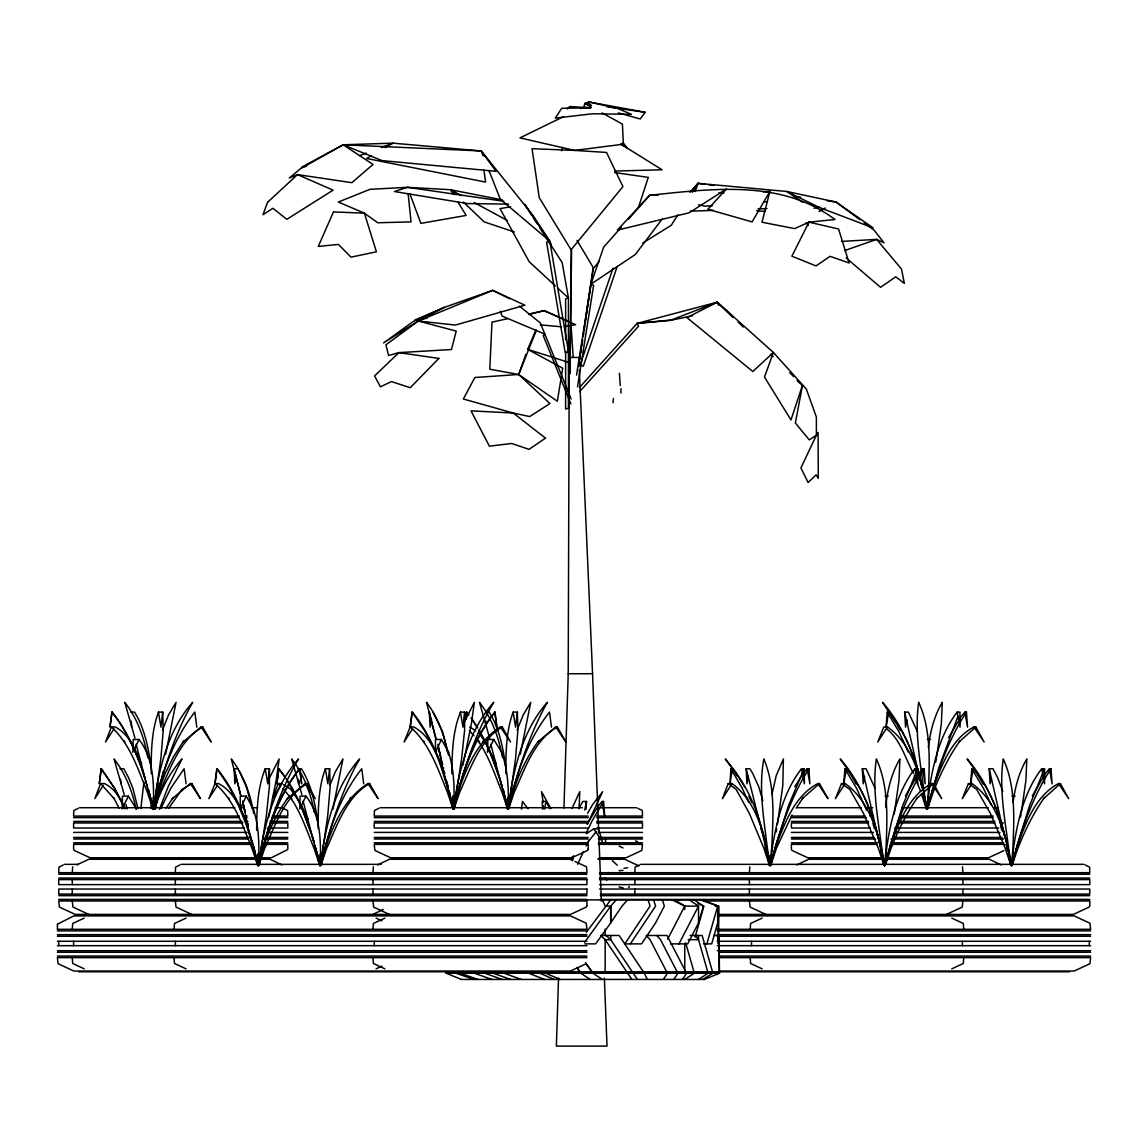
<?xml version="1.0" encoding="UTF-8"?>
<svg xmlns="http://www.w3.org/2000/svg" width="1148" height="1148" viewBox="0 0 1148 1148"><rect width="100%" height="100%" fill="white"/><g stroke="black" fill="none" stroke-linecap="round" stroke-linejoin="round"><path stroke-width="1.5" d="M565.62 352.192L565.605 409.061L568.418 408.2L568.447 298.006L562.161 262.605L540.077 228.222M565.62 339.751L565.634 298.867L568.447 298.006L557.985 288.335M616.232 899.903L610.693 906.102L610.722 922.849L595.625 943.871L584.92 943.871M153.617 808.895L156.386 788.963C161.868 757.996 171.353 726.21 192.706 702.318C177.366 729.425 167.106 759.043 158.754 788.963L153.803 808.895L160.878 758.541L163.246 730.128L162.715 712.119L158.467 712.119C151.249 731.75 151.149 753.088 151.263 773.738M511.865 792.278L508.406 808.895L515.552 758.541L517.906 730.128L517.375 712.119L513.142 712.119C505.924 731.75 505.809 753.088 505.938 773.738M563.955 808.005L568.217 673.733L569.236 357.459L578.779 357.459L579.166 366.399M258.357 854.098L258.286 865.549C259.563 846.234 259.089 826.46 253.034 807.919M453.503 808.91L453.575 797.458M620.953 393.046L620.982 388.655M461.453 979.445L446.285 973.246L446.299 971.782M446.472 973.246L446.486 971.782M153.459 805.566L153.416 808.895L153.115 805.566M508.134 805.566L508.09 808.895C508.966 789.508 508.033 769.677 501.303 751.28M558.531 978.082L556.378 1046.101L607.019 1046.101L604.379 978.082M453.56 808.809C454.737 789.537 454.321 769.806 448.251 751.28M140.845 808.594L143.902 782.032M586.126 809.082L586.499 801.462L582.768 801.462L578.793 808.752M579.066 808.436L579.783 791.661L571.977 808.436M884.764 865.52L886.141 845.588C887.232 816.615 888.681 785.95 876.355 758.943C872.15 787.815 877.632 816.974 881.391 845.588L884.405 865.52L881.104 852.232M730.917 768.744L729.898 783.797L732.539 768.744L730.917 768.744L742.211 788.245L748.654 802.165M844.885 768.744L843.751 783.797L846.334 768.744L844.885 768.744L856.523 788.245L866.496 810.23M887.232 712.119L886.084 727.158L888.667 712.119L887.232 712.119L898.855 731.606L908.197 751.969M971.782 768.744L970.634 783.797L973.231 768.744L971.782 768.744L983.405 788.245L991.47 805.293M150.79 808.594L151.12 805.293M885.682 807.518C887.332 790.642 891.25 773.695 899.917 758.943L899.013 780.482L894.177 814.233M269.436 768.744L267.771 783.797L265.231 768.744L269.436 768.744L269.393 786.753L266.422 815.18L258.573 865.405L261.471 845.588C267.269 814.578 277.099 782.85 298.566 758.943C282.537 785.82 272.076 815.568 263.653 845.588L258.687 865.52L261.629 850.568M464.653 712.119L462.988 727.158L460.448 712.119L464.653 712.119L464.61 730.128L461.639 758.541L453.79 808.78L456.847 793.942M613.032 402.776L613.477 398.428M162.715 712.119L160.935 727.158L158.467 712.119M329.62 768.744L327.84 783.797L325.372 768.744L329.62 768.744L330.15 786.753L327.783 815.18L320.565 865.405L323.291 845.588C328.787 814.621 338.258 782.85 359.611 758.943C344.285 786.05 334.011 815.668 325.659 845.588L320.708 865.52L323.765 850.568M517.375 712.119L515.596 727.158L513.142 712.119M884.85 865.405L886.959 845.976C891.092 818.897 897.908 790.872 914.812 768.744L917.611 768.744L917.711 783.797L914.812 768.744M216.785 768.744L214.963 783.797L217.087 768.744L229.901 788.245L238.497 805.293L246.16 824.321L252.79 845.028L257.87 865.549L253.837 847.253M412.003 712.119L410.18 727.158L412.304 712.119L425.119 731.606L438.134 756.905L444.85 773.393M101.196 768.744L99.259 783.797L101.297 768.744L114.456 788.245L122.291 803.729M278.821 768.744L276.883 783.797L278.821 768.744L285.149 777.354M466.576 712.119L465.6 719.739L466.576 712.119L468.8 714.831L466.691 712.119M521.479 809.082L522.484 801.462L527.994 808.752M777.426 824.379L782.821 785.289L783.395 758.943L776.206 775.732L771.901 794.617M508.291 808.895L511.061 788.963C516.543 757.996 526.014 726.21 547.381 702.318C532.041 729.425 521.78 759.043 513.429 788.963L508.478 808.895L513.027 792.163C518.824 773.852 527.219 756.302 538.656 740.833M453.747 808.895L456.689 788.963C462.486 757.953 472.316 726.225 493.784 702.318C477.755 729.181 467.293 758.943 458.87 788.963L453.905 808.895L459.745 792.163C470.336 769.189 479.376 740.116 502.293 726.942L510.516 742.024L500.399 726.942C477.324 741.393 466.418 767.338 458.282 792.163L453.934 808.881M579.64 359.023L582.51 339.607M583.026 336.077L592.942 269.019L599.27 261.27M579.826 359.611L580.357 356.081M580.874 352.551L581.39 349.021M581.921 345.491L582.696 340.195M583.227 336.665L583.744 333.135M584.26 329.605L584.791 326.075M585.308 322.545L593.401 267.843L576.985 240.377M936.51 757.594L941.346 723.857L942.264 702.318C934.171 716.094 930.196 731.793 928.359 747.549M1021.318 812.554L1025.91 780.482L1026.814 758.943C1019.037 772.26 1014.961 787.356 1013.153 802.581M576.54 375.066L590.933 284.144L603.661 247.121L621.355 227.161M577.559 386.733L593.616 285.307L590.933 284.144L635.289 254.497L662.152 219.038M776.22 831.984L776.708 828.942M163.188 771.657L155.267 809.197M771.8 857.212L770.954 862.191L771.8 857.398M571.259 860.125L571.79 857.082M935.692 762.258L936.237 759.144M1020.515 817.333L1021.06 814.233M544.582 809.082L545.96 801.462L542.172 801.462L542.588 809.082M584.734 810.072L586.499 801.462M885.553 862.191L886.744 855.547M928.187 803.901L929.392 797.257M1012.737 860.541L1011.833 865.52L1013.34 857.398M932.85 788.403L927.426 808.924L929.378 797.501M157.893 788.963L159.213 783.194M464.567 757.594L471.369 723.857L474.368 702.318L464.179 722.264M512.568 788.963L512.754 788.002M864.674 776.364L863.21 783.797L862.306 768.744L866.051 768.744L875.049 788.245M907.02 719.739L905.542 727.158L904.653 712.119L908.398 712.119L917.395 731.606M991.269 777.856L990.093 783.797L989.203 768.744L992.948 768.744L997.512 777.354L1002.792 791.302M236.359 776.364L234.866 783.797L234.12 768.744L237.751 768.744M299.183 780.827L298.58 783.797L298.293 779.334M431.576 719.739L430.084 727.158L429.338 712.119L431.117 719.394M748.424 776.364L746.932 783.797L746.171 768.744L749.816 768.744L752.672 773.365L758.728 786.753L762.789 800.601M153.732 808.895L157.204 792.278M165.642 754.25L176.06 702.318L168.483 715.032L162.428 730.171M332.891 809.197L342.979 758.943L335.388 771.657L329.835 785.289M520.302 754.25L530.735 702.318L523.158 715.032L517.102 730.171M580.644 108.63L583.916 107.309L584.734 103.507L588.709 101.899L645.19 112.317L640.197 118.976L618.356 112.877M268.661 817.333L276.151 780.482L279.151 758.943L268.962 778.889M462.859 765.357L464.223 759.144M258.659 865.549L263.265 845.976C270.985 818.553 281.447 791.058 299.571 768.744L301.651 783.797L299.772 768.744C281.978 791.273 271.445 818.639 263.48 845.976L258.673 865.549L263.064 848.788C268.675 830.492 276.912 812.928 288.234 797.458M458.483 789.35L453.876 808.924C461.783 774.756 473.134 740.058 494.989 712.119C476.779 733.802 466.562 761.397 458.698 788.403M153.789 808.924C161.452 774.656 172.76 739.972 194.83 712.119L196.81 727.158M508.449 808.924C516.126 774.656 527.434 739.972 549.505 712.119L551.485 727.158M769.892 191.486L761.971 222.238L794.631 228.61L808.967 222.152L834.94 219.526C781.645 179.088 711.616 188.889 649.682 195.246L617.366 230.117L689.116 212.811L726.397 189.004L707.886 209.252L752.098 221.923L769.892 191.486L762.817 191.702M889.413 849.233L885.079 865.549L890.331 845.028L902.816 805.293L917.611 768.744M927.412 808.924L938.834 767.682L957.963 716.194M890.274 845.976L890.518 845.028M885.094 865.506L889.456 848.788C898.253 824.723 907.752 796.224 931.659 783.567L933.525 783.567L941.776 798.649L931.659 783.567M927.426 808.881L931.789 792.163C940.585 768.098 950.099 739.585 973.992 726.942L975.857 726.942L984.109 742.024L973.992 726.942M1017.157 845.976L1011.976 865.549L1017.774 848.788C1024.762 830.765 1033.358 813.301 1044.479 797.458M572.522 860.842L573.326 857.857M695.1 936.998L703.911 906.102L697.927 903.62M706.91 943.871L717.687 906.102M670.403 943.871L687.695 943.871L698.529 922.877L703.365 906.102L694.196 899.903M154.564 809.197C160.261 790.857 169.158 773.365 181.987 758.943L168.139 786.796L159.457 809.197M638.317 207.874L648.29 177.38L614.654 172.573M891.035 843.464C899.142 817.433 909.001 791.56 924.111 768.744L922.576 768.744L918.658 773.365L905.428 795.908M934.415 783.682C942.207 758.713 951.979 734.017 966.444 712.119L964.908 712.119L961.005 716.739L948.506 737.748M1017.401 845.028C1025.666 818.481 1035.568 792.02 1051.008 768.744L1049.459 768.744L1045.555 773.365L1032.31 795.908M320.866 865.506L326.506 848.788C337.168 825.57 346.309 796.712 369.613 783.567L378.079 798.649L367.991 783.567C344.759 797.989 333.666 823.948 325.257 848.788L320.751 865.506C328.328 831.238 339.708 796.583 361.735 768.744L363.715 783.797M508.621 808.881L514.275 792.163C524.937 768.945 534.078 740.087 557.368 726.942L565.849 742.024L555.747 726.942L537.594 742.11M258.845 865.506L264.528 848.788C275.118 825.814 284.159 796.741 307.076 783.567L315.298 798.649L305.181 783.567L287.187 798.735M613.032 268.158L580.242 364.605L583.299 366.255L617.222 266.422M885.223 865.506L890.891 848.788C897.88 830.765 906.475 813.301 917.582 797.458M927.555 808.881L933.224 792.163C940.212 774.139 948.808 756.675 959.929 740.833M561.501 150.704L562.606 147.461M695.2 191.529L697.998 183.336L786.782 191.472L835.974 202.005L873.169 227.921L818.969 207.3L786.782 191.472L802.624 202.263M325.372 768.744C318.312 787.815 318.139 808.551 318.125 828.626M525.87 354.359L518.681 374.506L474.87 377.491L463.376 399.016L513.242 413.022L529.702 416.566L549.935 403.565L518.681 374.506L489.794 369.197L491.975 322.143L507.646 318.685M572.005 860.11L573.613 855.748M587.346 824.207L602.686 791.661L592.755 804.375L587.618 813.2M246.203 796.109L240.319 808.938L240.219 796.109L246.203 796.109L253.407 809.01M265.231 768.744C257.396 788.217 256.822 809.656 256.635 830.363M441.42 739.484L435.537 752.299L435.436 739.484L441.42 739.484L448.624 752.37M460.448 712.119C452.613 731.592 452.039 753.031 451.853 773.738M536.346 330.294L518.681 374.506L557.354 401.24L562.707 368.235L527.678 349.336L535.929 329.993M160.82 808.594L170.779 788.245L184.111 768.744L186.091 783.797M732.008 783.567L728.219 783.567L722.451 798.649L732.008 783.567C753.031 798.865 761.354 824.537 766.95 848.788L769.806 865.506L767.036 845.588C763.592 816.96 758.512 787.643 763.836 758.943C775.287 786.222 773.25 816.702 771.815 845.588L770.222 865.52L772.633 845.976C777.081 818.825 784.342 790.8 801.519 768.744L804.16 768.744L804.418 783.797L801.519 768.744M141.663 764.037C135.521 750.232 129.38 734.218 115.116 726.942L111.356 726.942L105.544 742.024L113.968 728.822M125.218 808.106C120.282 798.477 114.671 788.317 104.396 783.567L100.637 783.567L94.825 798.649L103.248 785.462M281.633 784.228L282.035 783.567L278.261 783.567L272.449 798.649L280.873 785.462M139.08 739.484L132.824 752.299L133.182 739.484L139.08 739.484C154.148 759.115 153.976 785.218 153.416 808.809L153.272 805.25M128.361 796.109L122.104 808.938L122.463 796.109L128.361 796.109L136.339 809.01L135.923 807.919M305.985 796.109L299.743 808.938L300.102 796.109L305.985 796.109C321.053 815.74 320.895 841.843 320.335 865.449L320.163 854.098M493.755 739.484L487.498 752.299L487.857 739.484L493.755 739.484L501.719 752.37M845.1 783.567L841.541 783.567L835.4 798.649L845.1 783.567C866.51 798.692 875.278 824.422 881.262 848.788L884.347 865.506L883.86 861.976M971.997 783.567L968.424 783.567L962.297 798.649L971.997 783.567C993.393 798.692 1002.175 824.422 1008.145 848.788L1011.23 865.506L1008.288 845.588C1004.529 816.974 999.047 787.815 1003.252 758.943C1015.578 785.95 1014.129 816.615 1013.038 845.588L1011.661 865.52L1013.856 845.976C1017.975 818.897 1024.791 790.872 1041.695 768.744L1044.493 768.744L1044.608 783.797L1041.695 768.744M248.37 826.847C241.496 810.89 234.938 792.048 218.551 783.567L215.02 783.567L208.836 798.649L217.374 785.462M448.251 789.35C440.287 767.309 436.154 739.197 413.768 726.942L410.238 726.942L404.053 742.024L412.591 728.822M577.717 864.272L583.414 851.529M586.169 845.961L588.809 840.623M586.197 833.319L592.009 820.964L603.59 801.462L602.126 801.462L598.208 806.083L587.145 824.02M1044.493 768.744L1029.699 805.293L1017.214 845.028L1011.962 865.549L1016.339 848.788C1025.135 824.723 1034.649 796.224 1058.542 783.567L1060.408 783.567L1068.659 798.649L1058.542 783.567M667.677 939.15L684.753 906.102L698.529 906.102L698.529 922.877M679.013 943.871L698.529 906.102L689.36 899.903M792.034 814.951L776.565 847.985L770.652 865.506L775.833 845.028L788.633 805.293L804.16 768.744M887.433 726.942L877.746 742.024L883.874 726.942L887.433 726.942C908.14 741.522 917.022 766.146 923.006 789.709M794.76 786.753L803.313 773.365M803.227 797.458L796.238 808.106M677.908 214.834L671.221 225.338L642.808 242.989M692.258 192.333L697.998 183.336L705.073 184.297M166.159 808.106L173.262 797.458M168.813 808.106L182.102 789.307L191.974 783.567L200.455 798.649L190.353 783.567L172.2 798.735M373.358 866.855L372.971 872.681M749.788 866.855L749.4 872.681M72.683 866.855L72.281 872.681M182.919 742.11L173.405 756.905L165.24 773.393L158.567 791.345L153.846 808.881L159.601 792.163C170.263 768.945 179.404 740.087 202.694 726.942L211.175 742.024L201.072 726.942L182.919 742.11L183.981 740.833M663.401 979.445L667.419 973.246L650.069 939.667L646.31 935.476L667.017 935.476L686.533 973.246L682.515 979.445M673.847 979.445L677.851 973.246L660.516 939.667L656.742 935.476M630.338 943.871L655.594 906.102L653.643 899.903M803.772 772.819L807.202 768.744L808.924 768.744C793.785 792.479 783.912 819.155 775.732 845.976L770.523 865.549L775.072 848.788C784.141 824.709 793.828 796.167 817.864 783.567L819.457 783.567L827.966 798.649L817.864 783.567M586.37 932.248L610.693 899.903M584.59 942.422L610.722 906.102L605.168 906.102L602.384 899.903M629.391 886.557L628.573 887.433M957.145 712.119L960.058 727.158L959.943 712.119L957.145 712.119C940.241 734.246 933.424 762.272 929.306 789.35L927.182 808.78L928.488 788.963C929.579 759.99 931.028 729.324 918.701 702.318C914.497 731.19 919.979 760.335 923.738 788.963M692.66 190.195L697.998 183.336L689.804 192.347M588.149 841.728L596.458 831.396M482.404 742.11L483.452 740.833M349.839 798.735L350.886 797.458M628.43 219.182L649.682 195.246L658.521 194.973M627.569 899.903L622.029 906.102L610.722 922.849L610.693 906.102M579.367 387.608L637.154 323.363L717.256 302.182L773.379 352.465L806.327 389.072L816.371 417.054L816.386 435.264L800.917 467.925L808.12 482.49L816.128 474.841L818.294 478.343L818.079 432.452L816.386 435.264L809.24 439.871L795.363 422.981L802.509 385.183L797.415 380.232M579.568 391.741L638.546 326.19L637.154 323.363L673.259 319.775L692.517 315.772M567.428 108.917L569.724 106.534L590.689 107.826L588.709 101.899L617.782 108.486L631.4 114.326L592.684 113.767L555.316 118.1L561.702 108.271L590.689 107.826L583.916 107.309M958.91 742.11L975.857 726.942M916.563 798.735L933.525 783.567M1043.46 798.735L1060.408 783.567M802.194 798.735L819.457 783.567M586.542 833.706L593.717 828.827L598.524 828.827L602.298 841.656L593.717 828.827M684.653 979.445L694.339 973.246L685.729 943.053M698.429 979.445L708.115 973.246L698.529 939.667L698.529 935.476M702.619 979.445L712.908 973.246L702.131 935.476L690.106 935.476M371.278 155.784L366.628 158.481L485.604 182.087L483.911 169.976M385.226 147.662L392.975 143.156L481.242 150.948L532.772 215.15L549.835 241.152L568.447 351.46L565.189 352.565L546.591 242.242L549.835 241.152L500.298 199.221L489.134 170.923M819.213 211.49L825.312 208.032M733.199 317.106L717.256 302.182L686.978 317.623L752.815 371.522L773.379 352.465L764.496 377.046L790.972 419.953L802.509 385.183L797.171 380.591M372.899 914.411L383.231 909.446M946.512 914.411L962.239 907.078L962.899 900.993L703.724 900.993M796.812 864.932L808.579 859.278L882.582 859.278M762.129 918.113L750.591 923.48L750.204 929.306M951.792 968.84L963.33 963.459L963.717 957.633M76.916 864.932L88.726 859.278L256.291 859.278M84.235 918.113L72.683 923.48L72.281 929.306M186.019 918.113L174.467 923.48L174.08 929.306M377.592 864.932L389.387 859.278L570.513 859.278M384.91 918.113L373.358 923.48L372.971 929.306M376.099 968.84L381.954 966.071M563.381 116.709L519.987 137.889L574.56 150.417L606.517 152.426L622.919 186.593L571.259 249.575L569.982 373.631L571.589 250.608L539.259 197.7L532.041 148.68L574.56 150.417L623.378 144.203L622.417 124.07L602.011 112.935M639.45 864.932L635.045 867.185L634.873 872.681M1003.912 850.611L988.514 857.771L886.844 857.771M78.251 808.292L73.802 810.545L73.615 816.056L239.387 816.056M63.355 864.932L58.907 867.185L58.735 872.681L586.929 872.681L586.542 866.855L574.99 861.474M179.963 864.932L175.529 867.185L175.343 872.681M378.854 808.292L374.42 810.545L374.234 816.056L588.207 816.056M585.954 963.861L570.513 971.036L73.831 971.036L58.06 963.703L57.4 957.633L586.929 957.633M704.298 979.445L719.466 973.246L719.05 935.476L713.984 935.476M732.524 317.049L717.256 302.182L670.217 320.436L637.154 323.363M359.568 155.64L366.255 153.143M381.279 147.518L392.975 143.156L343.137 144.792L301.479 167.307L306.616 166.302M844.627 250.594L876.598 239.387L883.974 242.788L874.145 230.174L864.243 222.87M814.032 208.29L819.098 206.841M528.798 314.495L544.195 310.649L570.872 322.531M528.525 314.093L544.195 310.649L575.622 324.683L564.429 326.663M510.616 206.769L500.026 208.62L529.199 261.715L555.359 285.909M427.013 318.226L414.772 320.105L444.448 307.334L492.722 290.344L524.909 305.196L455.34 325.071L418.274 321.01L383.561 342.936L413.151 321.584L444.448 307.334L418.274 321.01L385.915 344.845L388.598 355.507L398.901 352.623L451.437 349.537L456.23 331.098L418.274 321.01L492.722 290.344L509.525 298.681M623.952 868.275L627.769 867.759M712.449 205.664L705.403 206.195L698.443 204.818M763.564 201.89L767.079 201.632M619.088 870.672L623.063 870.414M841.541 241.424L876.598 239.387L901.524 269.077L904.337 283.384L895.741 276.84L880.559 287.301L846.191 257.999M690.264 211.146L713.453 210.385M758.067 208.893L766.993 208.606M718.619 193.079L723.929 192.921M614.596 171.066L662.08 169.775L620.795 144.131M568.217 673.733L592.555 673.733L598.739 833.061M130.8 712.119L134.531 712.119C144.892 728.793 148.479 748.553 151.249 767.682M485.475 712.119L489.206 712.119C499.552 728.793 503.14 748.553 505.924 767.682M201.072 726.942L202.694 726.942M500.399 726.942L502.293 726.942M555.747 726.942L557.368 726.942M927.426 739.484L930.569 739.484M120.081 768.744L123.812 768.744L128.418 777.354L132.881 788.245L137.975 808.594M297.705 768.744L301.45 768.744C311.237 784.529 315.011 803.141 317.695 821.265M190.353 783.567L191.974 783.567M305.181 783.567L307.076 783.567M367.991 783.567L369.613 783.567M885.094 796.109L888.222 796.109M1011.976 796.109L1015.119 796.109M79.47 807.718L234.866 807.718M240.076 807.718L243.591 807.718M252.302 807.718L257.683 807.718M275.133 807.718L281.963 807.718M380.088 807.718L582.352 807.718M598.237 807.718L636.623 807.718M797.229 807.718L861.416 807.718M867.63 807.718L872.753 807.718M902.271 807.718L988.356 807.718M994.297 807.718L997.712 807.718M242.802 816.056L247.078 816.056M272.32 816.056L287.818 816.056L287.631 810.545L283.183 808.292M596.702 816.056L642.493 816.056L642.306 810.545L637.858 808.292M791.388 816.056L865.032 816.056M869.94 816.056L873.485 816.056M899.731 816.056L993.192 816.056M73.615 817.634L239.387 817.634M243.706 817.634L247.078 817.634M272.32 817.634L287.818 817.634M374.234 817.634L588.207 817.634M596.702 817.634L642.493 817.634M791.388 817.634L866.396 817.634M899.731 817.634L993.192 817.634M73.615 821.408L242.027 821.408M244.51 821.408L247.911 821.408M270.067 821.408L287.818 821.408M374.234 821.408L588.207 821.408M596.702 821.408L642.493 821.408M791.388 821.408L868.534 821.408M898.009 821.408L994.885 821.408M242.802 822.973L73.615 822.973L73.615 828.009L244.51 828.009M270.067 822.973L287.818 822.973L287.818 828.009L267.269 828.009M588.207 822.973L374.234 822.973L374.234 828.009L588.207 828.009M596.702 822.973L642.493 822.973L642.493 828.009L596.702 828.009M868.534 822.973L791.388 822.973L791.388 828.009L870.284 828.009M898.009 822.973L994.885 822.973M1000.037 822.973L1003.481 822.973M894.507 828.009L998.774 828.009M73.615 832.415L247.078 832.415M266.652 832.415L287.818 832.415M374.234 832.415L588.207 832.415M598.381 832.415L642.493 832.415M791.388 832.415L873.485 832.415M894.507 832.415L1000.037 832.415M73.615 837.452L248.772 837.452M264.958 837.452L287.818 837.452M374.234 837.452L588.207 837.452M599.17 837.452L642.493 837.452M791.388 837.452L873.786 837.452M892.771 837.452L1002.175 837.452M73.615 839.016L248.772 839.016M263.911 839.016L287.818 839.016M374.234 839.016L588.207 839.016M598.381 839.016L642.493 839.016M791.388 839.016L875.537 839.016M891.02 839.016L1003.481 839.016M73.615 842.804L251.326 842.804M263.251 842.804L287.818 842.804M374.234 842.804L588.207 842.804M598.381 842.804L642.493 842.804M791.388 842.804L877.302 842.804M892.771 842.804L1003.567 842.804M251.326 844.368L73.615 844.368L73.615 849.09L74.29 850.453L90.061 857.771L256.033 857.771M264.958 844.368L287.818 844.368L287.775 849.491L271.373 857.771L260.74 857.771M598.381 844.368L642.493 844.368L641.818 850.453L626.047 857.771L599.5 857.771M877.302 844.368L791.388 844.368L791.388 849.09L792.048 850.453L807.776 857.771L881.779 857.771M891.02 844.368L1004.887 844.368M93.533 858.532L255.057 858.532M260.209 858.532L263.638 858.532M394.195 858.532L565.074 858.532M598.165 858.532L618.313 858.532M812.569 858.532L882.64 858.532M886.084 858.532L983.391 858.532M259.405 859.278L270.038 859.278L281.863 864.932M598.165 859.278L624.713 859.278L638.948 865.936M887.648 859.278L989.318 859.278L1001.085 864.932M64.589 864.344L78.337 864.344M181.197 864.344L381.222 864.344M640.684 864.344L1083.956 864.344M599.543 872.681L962.899 872.681L962.512 866.855M963.703 872.681L1089.796 872.681L1089.61 867.185L1085.176 864.932M58.735 874.259L586.929 874.259M599.543 874.259L962.899 874.259M963.703 874.259L1089.796 874.259M58.735 878.033L586.929 878.033M599.543 878.033L962.899 878.033M963.703 878.033L1089.796 878.033M599.543 879.612L962.899 879.612L962.899 884.634L599.543 884.634M963.703 879.612L1089.796 879.612L1089.796 884.634L963.703 884.634M599.543 889.04L962.899 889.04L962.899 894.077L600.418 894.077M963.703 889.04L1089.796 889.04L1089.796 894.077L963.703 894.077M58.735 895.655L586.929 895.655M600.418 895.655L962.899 895.655M963.703 895.655L1089.796 895.655M58.735 899.429L586.929 899.429M600.418 899.429L962.899 899.429M963.703 899.429L1089.796 899.429M584.791 899.903L702.906 899.903M963.703 900.993L1089.796 900.993L1089.796 905.715L1089.136 907.078L1073.409 914.411L718.246 914.411M715.118 906.102L718.605 906.102L718.361 943.871L718.591 906.102L700.108 899.903M81.58 915.157L90.147 915.157M96.461 915.157L193.051 915.157M195.303 915.157L197.93 915.157M199.25 915.157L366.183 915.157M369.125 915.157L392.157 915.157M394.195 915.157L396.821 915.157M398.141 915.157L563.797 915.157M717.859 915.157L770.251 915.157M770.581 915.157L941.389 915.157M943.599 915.157L1068.286 915.157M717.285 915.903L1074.212 915.903L1089.94 923.236L1090.6 929.306L717.242 929.306M57.4 930.885L586.929 930.885M717.242 930.885L1090.6 930.885M57.4 934.659L586.929 934.659M717.242 934.659L1090.6 934.659M57.4 936.237L586.929 936.237M717.242 936.237L1090.6 936.237M688.197 939.667L698.529 939.667L695.272 935.476M57.4 941.274L586.929 941.274M717.242 941.274L1090.6 941.274M703.466 943.871L711.703 943.871L717.687 922.877L717.873 906.102L702.72 899.903M57.4 945.679L586.929 945.679M717.242 945.679L1090.6 945.679M57.4 950.702L586.929 950.702M717.242 950.702L1090.6 950.702M57.4 952.28L586.929 952.28M718.662 952.28L1090.6 952.28M57.4 956.054L586.929 956.054M718.662 956.054L1090.6 956.054M718.662 957.633L1090.6 957.633L1089.94 963.703L1074.212 971.036L719.05 971.036M78.652 971.782L1069.419 971.782M446.285 973.246L719.466 973.246M461.266 979.445L704.485 979.445M672.025 899.889L680.434 899.903M674.866 899.889L684.753 906.102L684.753 909.46M508.621 204.1L467.466 203.569L394.367 191.529L407.468 187.325L450.49 189.707L502.279 199.896M481.242 150.948L343.137 144.792L300.374 168.785L289.282 178.026L297.504 174.596L351.876 182.675L373.028 164.437L343.137 144.792L382.011 160.605L496.051 171.296L481.242 150.948L483.208 155.941M756.704 210.802L765.515 211.447M540.349 324.841L561.114 326.793M708.617 184.771L713.913 185.488M793.526 196.265L800.601 197.212M827.134 200.814L835.974 202.005L860.01 219.742M503.728 201.259L407.468 187.325L370 189.32L338.344 202.034L364.39 213.169L377.735 222.755L411.041 221.894L408.186 194.242M591.019 106.936L584.734 103.507L589.914 104.267M607.192 106.778L645.19 112.317M619.088 886.959L623.063 887.906M584.734 103.507L591.464 105.386M527.678 349.336L570.24 362.912M514.376 231.982L484.14 221.88L463.419 202.077M474.009 979.445L456.057 973.246L455.67 971.782M491.861 979.445L474.454 973.246L474.067 971.782M477.912 979.445L460.506 973.246L460.118 971.782M521.307 979.445L504.13 973.246L503.398 971.782M510.53 979.445L493.367 973.246L492.636 971.782M502.121 979.445L484.958 973.246L484.226 971.782M544.468 979.445L528.754 973.246L527.793 971.782M560.124 979.445L545.802 973.246L544.826 971.782M554.168 979.445L539.847 973.246L538.871 971.782M635.504 840.81L637.642 841.814M376.099 918.113L381.954 920.868M384.91 968.84L373.358 963.459L372.971 957.633M186.019 968.84L174.467 963.459L174.08 957.633M84.235 968.84L72.683 963.459L72.281 957.633M951.792 918.113L963.33 923.48L963.717 929.306M762.129 968.84L750.591 963.459L750.204 957.633M619.088 846.09L623.063 847.985M672.068 899.903L684.753 906.102M389.387 914.411L373.631 907.078L372.971 900.993M191.759 914.411L176.003 907.078L175.343 900.993M88.726 914.411L72.955 907.078L72.281 900.993M765.788 914.411L750.06 907.078L749.4 900.993M453.245 194.242L450.49 189.707L461.51 195.677M474.124 202.507L507.215 220.43M621.082 144.16L627.138 147.834L623.048 142.797M469.79 726.942L475.602 730.759M283.484 784.515L290.731 789.307L299.944 802.725M602.399 979.445L592.885 973.246L585.552 963.072M590.33 979.445L580.802 973.246L576.741 967.592M968.424 783.567L976.618 789.307L990.437 813.53L1005.146 847.985L1010.986 865.506M886.615 728.851C900.491 739.542 905.27 758.369 913.449 773.393M841.541 783.567L849.735 789.307L863.54 813.53L878.249 847.985L884.089 865.506L880.76 852.49M606.732 880.042L604.68 878.249M728.219 783.567L736.098 789.307L749.386 813.53L763.764 847.985L769.533 865.506M519.413 306.143L540.306 322.904L571.13 398.93M612.358 860.713L617.323 865.262M606.187 935.476L610.722 939.667L637.398 979.445M450.49 189.707L455.656 194.658M770.695 354.215L773.25 356.698M789.781 372.799L793.598 376.515M738.207 322.1L743.215 327.094M410.238 726.942C429.739 743.847 437.862 769.002 447.361 792.163L452.943 808.881M215.02 783.567C234.522 800.472 242.644 825.627 252.144 848.788L257.726 865.506L248.355 828.856L242.716 800.988M469.417 730.731L473.937 735.782M476.205 738.322C488.201 754.193 494.501 773.824 501.992 792.163L507.502 808.881M278.261 783.567L280.528 786.093M282.781 788.619C298.982 804.992 305.526 827.981 314.222 848.788L319.747 865.506L315.643 847.597M111.356 726.942C130.269 744.148 137.975 769.146 147.317 792.163L152.842 808.881M100.637 783.567L114.197 798.735L119.033 808.106M973.231 768.744C991.556 790.656 1001.099 818.495 1007.557 845.976L1011.23 865.549M888.667 712.119C907.006 734.031 916.549 761.87 922.992 789.35M846.334 768.744C864.674 790.656 874.216 818.495 880.66 845.976L884.347 865.549L882.525 857.398M732.539 768.744C750.806 790.642 760.091 818.524 766.29 845.976L769.791 865.549L769.217 861.976M412.304 712.119C430.356 734.103 440.631 761.325 448.366 788.403M217.087 768.744C235.096 790.757 245.442 817.936 253.148 845.028M278.921 768.744L285.321 777.354M101.297 768.744L114.685 788.245L122.535 803.729M806.14 222.741L808.292 225.381M478.501 732.682L485.504 742.11L496.338 764.037M734.577 771.657L725.349 758.943L735.351 771.657L742.842 784.084M585.781 963.072L593.114 973.246M576.97 967.592L581.031 973.246M987.165 797.458L988.084 798.735M902.615 740.833L903.533 742.11M860.283 797.458L861.187 798.735M746.788 797.458L747.664 798.735M631.874 979.445L605.183 939.71L600.662 935.476L619.102 935.476L644.372 973.246L647.228 979.445M423.497 740.833L424.358 742.11M228.28 797.458L229.141 798.735M551.341 244.323L524.722 204.301L531.438 214.776M478.759 740.833L479.591 742.11M291.004 797.458L291.836 798.735M124.084 740.833L124.931 742.11M113.365 797.458L114.197 798.735M471.369 718.074L477.611 727.76M286.082 778.531L292.324 788.245L299.915 803.729M533.361 217.761L537.207 223.745M479.132 730.128L488.718 748.668L499.854 778.961M478.903 730.128C489.091 747.922 496.424 767.194 502.178 786.839L500.341 780.54M477.396 727.76L471.211 718.074M286.627 779.693L295.954 795.908M432.968 712.119L442.497 731.606L448.595 755.255M457.851 201.818L466.145 215.437L420.886 223.372L409.908 193.883M239.272 771.097L246.404 786.796L252.445 809.197M743.574 785.289L744.464 786.796M545.96 801.462L549.849 808.752M900.104 730.171L897.176 725.062M983.104 784.084L976.116 771.657L967.104 758.943C988.5 783.252 999.765 814.535 1007.226 845.588M856.207 784.084L849.233 771.657L840.221 758.943C856.207 776.981 866.439 799.252 873.858 821.982M735.337 773.02L736.887 775.732M896.502 723.857L882.554 702.318C901.453 723.843 912.674 750.95 919.892 778.387M301.407 805.394L308.008 819.241M296.213 795.908L300.173 803.729M748.855 796.21L751.811 802.581M550.81 808.436L541.512 791.661L543.205 802.438M717.256 302.182L718.576 305.296M920.596 791.345L914.31 775.618M570.886 403.809L543.262 335.661L544.841 334.111L502.135 316.102L500.37 311.28M300.704 805.293L311.452 834.094M123.08 805.293L124.4 808.594M300.963 805.293L311.625 834.094M123.324 805.293L124.644 808.594M717.313 935.476L718.921 939.667L719.279 973.246M313.548 807.919L313.964 809.01M146.643 751.28L147.059 752.37M921.414 793.842L926.436 808.881M311.926 835.601L313.921 841.886M145.509 780.54L147.518 786.839M662.396 899.903L664.348 906.102L655.594 922.877L641.56 943.871L624.813 943.871L650.069 906.102L648.103 899.903M145.021 778.961C137.746 755.255 127.241 731.52 112.016 712.119C125.505 728.406 134.187 748.094 141.663 767.682L145.179 778.961M312.098 835.601L314.05 841.886M1000.525 825.9L1001.903 830.463M874.546 828.942L872.939 823.532M127.084 809.01L126.022 804.432M760.665 827.421L762.358 833.505M874.403 823.532L879.712 843.034M762.774 835.026L767.008 852.232M489.622 737.992L479.448 702.318C492.004 718.261 498.835 737.848 502.566 757.594M301.852 794.617L291.678 758.943C303.861 774.441 310.721 793.368 314.437 812.554M134.947 737.992L124.773 702.318C137.344 718.261 144.16 737.848 147.891 757.594M124.228 794.617L114.054 758.943C125.491 773.537 132.336 791.173 136.095 809.197M319.876 865.621L303.058 800.988M920.323 779.994L922.045 786.394M1008.088 854.126L1011.115 865.549L1008.389 853.897M923.107 795.865L926.551 808.924M764.884 847.597L769.662 865.549L767.682 855.547M442.64 764.64L438.665 748.668M234.12 768.744L240.52 794.617M760.091 824.321L746.171 768.744M432.495 725.407L436.096 739.283M446.486 780.54L448.107 786.839M435.738 737.992L426.511 702.318C437.689 716.969 444.19 734.605 447.663 752.571M567.586 345.806L570.613 357.803M567.629 349.695L569.781 358.262M240.879 795.908L231.293 758.943C243.419 774.814 250.508 793.928 253.694 813.53M920.237 780.54L921.787 786.839M879.454 843.464L862.306 768.744M448.653 790.972L452.685 807.288L449.083 790.972M438.421 747.549L440.459 755.929M243.204 804.174L245.242 812.554M314.911 845.028L315.14 845.976M315.542 847.597L319.905 865.549M148.236 789.35L153 808.924L136.153 744.363M243.448 805.293L245.026 811.88M1007.585 850.568L1006.179 844.627M923.437 795.607L926.594 808.895L923.982 790.613M148.35 789.35L153 808.924L150.532 797.501M543.004 805.537L543.578 808.752M431.39 720.729L432.122 723.843M766.204 850.568L769.705 865.52L766.419 850.869M448.954 790.972L453.116 808.924M253.364 845.976L257.898 865.549M503.154 788.963L507.689 808.895M316.891 852.232L319.919 865.52M149.24 792.278L153.014 808.895M253.493 845.976L257.539 863.913L256.104 855.475M1004.4 835.601L989.203 768.744M919.849 778.961L904.653 712.119M449.055 790.613L453.13 808.895L443.573 772.231L437.933 744.363M505.206 797.501L507.703 808.924L490.827 744.363M317.078 852.49L319.589 863.913L319.144 860.498M1007.284 847.597L1007.987 850.869M1008.705 854.126L1010.828 863.913M923.437 794.244L926.637 808.924L923.609 792.608M880.028 845.976L881.808 854.126M443.444 767.682L443.616 768.514M248.112 823.532L248.399 825.139M765.128 845.028L765.329 845.976M922.475 788.002L922.676 788.963M880.143 844.627L881.994 853.897M1007.557 847.253L1008.217 850.568M1008.877 853.897L1010.871 863.856M923.996 795.607L924.657 798.922M925.331 802.251L926.651 808.895L923.437 791.345M882.984 858.876L884.319 865.52M451.322 798.85L452.872 807.202M807.202 768.744L809.871 783.797L808.924 768.744M506.325 800.529L507.775 808.881M151.665 800.529L153.1 808.881L152.885 803.485M1049.459 768.744L1052.085 783.797L1051.008 768.744M964.908 712.119L967.534 727.158L966.444 712.119M922.576 768.744L925.188 783.797L924.111 768.744M602.126 801.462L604.723 816.501L603.59 801.462M1010.484 860.239L1011.015 863.712M494.788 712.119L496.869 727.158L494.989 712.119M1010.843 860.641L1011.187 863.913M926.293 804.002L926.809 808.91M884.132 862.277L884.477 865.549M619.375 373.258L620.293 385.656M507.56 803.485L507.933 808.78L507.947 805.25M319.675 858.345L320.177 865.405L319.761 857.212M571.101 325.989L573.182 357.085M485.948 721.217L486.35 727.158M131.274 721.217L131.676 727.158M120.655 779.334L120.956 783.797M452.872 799.941L453.388 808.78L452.857 795.607M257.755 858.345L258.171 865.405L257.697 853.897M507.789 805.566L507.976 808.895M579.324 369.972L592.555 673.733M769.605 855.547L769.878 862.191M598.883 836.648L601.38 901.094M769.748 856.58L769.921 861.875M1011.345 860.541L1011.445 863.856M926.737 802.251L926.938 808.895L926.852 803.485M884.405 858.876L884.548 863.856M1011.402 860.11L1011.474 863.64M507.918 797.458L508.047 808.91M153.258 797.458L153.373 808.91M605.513 839.418L605.527 843.766M1089.28 941.274L1089.28 945.679M962.383 941.274L962.383 945.679M751.524 941.274L751.524 945.679M749.4 879.612L749.4 884.634M749.4 889.04L749.4 894.077M684.753 943.24L684.753 970.003M634.873 879.612L634.873 884.634M634.873 889.04L634.873 894.077M610.722 935.476L610.693 939.667L605.168 939.667L605.168 973.246M605.168 929.177L605.168 935.476M374.291 941.274L374.291 945.679M372.971 879.612L372.971 884.634M372.971 889.04L372.971 894.077M175.343 879.612L175.343 884.634M175.343 889.04L175.343 894.077M175.4 941.274L175.4 945.679M73.615 941.274L73.615 945.679M72.281 879.612L72.281 884.634M72.281 889.04L72.281 894.077M58.735 941.274L58.735 945.679M57.443 924.183L57.4 929.306L586.929 929.306L586.269 923.236L570.513 915.903L73.831 915.903L57.443 924.183M588.207 849.09L587.546 850.453L571.79 857.771L390.65 857.771L374.894 850.453L374.234 844.368L588.207 844.368L588.207 849.09M586.929 905.715L586.269 907.078L570.513 914.411L75.165 914.411L59.395 907.078L58.735 900.993L586.929 900.993L586.929 905.715M111.916 712.119L109.978 727.158L112.016 712.119M267.527 202.349L262.992 214.69L272.923 208.29L286.857 219.325L333.092 190.138L297.504 174.596L267.527 202.349M333.48 211.921L318.283 246.404L338.445 244.424L350.987 257.152L376.415 251.814L364.39 213.169L333.48 211.921M808.967 222.152L791.89 256.191L816.013 265.92L830.018 256.32L849.09 262.964L838.571 228.997L808.967 222.152M438.866 358.406L410.238 387.723L391.468 381.581L380.404 386.819L374.578 375.913L398.901 352.623L438.866 358.406M545.487 438.149L529.013 449.342L511.678 443.472L489.378 446.17L471.01 410.855L513.242 413.022L545.487 438.149M586.929 879.612L58.735 879.612L58.735 884.634L586.929 884.634L586.929 879.612M586.929 889.04L58.735 889.04L58.735 894.077L586.929 894.077L586.929 889.04M507.66 808.924L502.91 789.35L507.674 808.924M718.591 939.667L718.533 935.476L718.591 939.667"/></g></svg>
